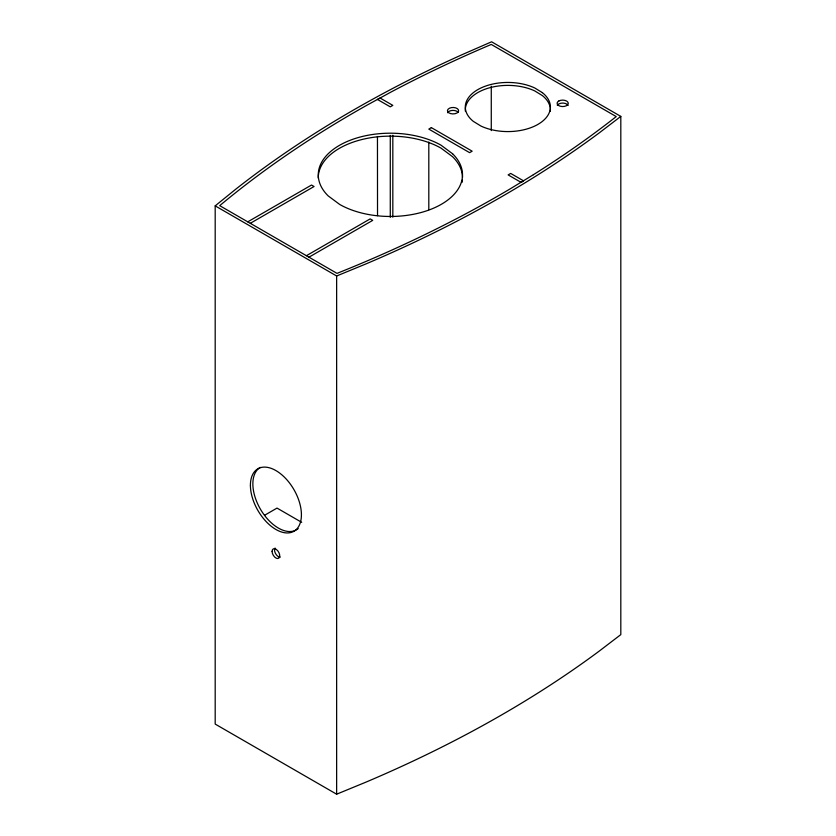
<?xml version="1.0" encoding="UTF-8"?>
<svg xmlns="http://www.w3.org/2000/svg" width="836" height="836" viewBox="0 0 836 836"><rect width="100%" height="100%" fill="white"/><g stroke="black" fill="none" stroke-linecap="round" stroke-linejoin="round"><path stroke-width="1.25" d="M215.186 205.865L235.836 189.135A1180.192 681.382 0 0 1 463.134 54.215L491.599 41.8L620.814 116.403L620.814 634.618L599.308 651.045A1180.192 681.382 0 0 1 365.614 782.277L336.636 794.2L215.186 724.08L215.186 205.865L336.636 275.985L365.614 264.061A1180.192 681.382 0 0 0 599.308 132.84L620.814 116.403M377.527 99.494L380.077 98.021L392.826 105.378L390.276 106.851L377.454 99.453M247.759 221.843L311.514 185.038L314.064 186.512L250.309 223.316M306.415 255.701L370.16 218.896L372.71 220.37L308.965 257.174M520.88 182.258L523.514 180.827L520.964 182.3L508.131 174.902L510.681 173.428L523.44 180.785M264.782 515.154L277.019 508.089L301.702 522.333M491.275 86.223L491.275 130.604M428.805 142.099L428.805 209.669M392.826 135.275L392.826 217.151M390.276 135.442L390.276 217.318M377.454 136.477L377.527 215.667M336.636 275.985L336.636 794.2M298.18 528.592A36.063 20.816 60 0 1 261.302 510.65A36.063 20.816 60 0 1 260.33 467.387M280.279 557.1A5.413 3.125 60 0 1 275.661 553.735A5.413 3.125 60 0 1 275.054 548.05M465.349 111.157A42.552 24.568 0 0 1 488.684 88.031A42.552 24.568 0 0 1 534.768 90.925L542.376 95.597A42.552 24.568 0 0 1 550.339 111.345M557.309 105.378A5.591 3.229 0 0 1 557.894 104.604L558.814 103.946A5.591 3.229 0 0 1 568.104 105.514M462.412 179.907A72.126 41.643 0 0 1 462.078 182.332M318.265 178.058A72.126 41.643 0 0 1 362.333 139.424A72.126 41.643 0 0 1 441.032 148.139L452.6 156.719A72.126 41.643 0 0 1 462.507 177.493M447.657 112.745A5.591 3.229 0 0 1 452.401 110.436A5.591 3.229 0 0 1 457.919 112.076M457.825 112.358L456.916 113.017A5.591 3.229 0 0 1 447.751 111.742A5.591 3.229 0 0 1 453.614 107.489A5.591 3.229 0 0 1 457.825 112.358M558.814 100.999L557.894 101.658A5.591 3.229 0 0 0 562.074 106.538A5.591 3.229 0 0 0 567.968 102.295A5.591 3.229 0 0 0 558.814 100.999M533.399 174.703L510.995 188.382A1176.722 679.375 0 0 1 337.012 273.372L219.711 205.656A1176.722 679.375 0 0 1 366.92 105.211L390.611 92.263A1176.722 679.375 0 0 1 491.275 44.444L616.226 116.58A1176.722 679.375 0 0 1 533.399 174.703M431.355 127.626L428.805 129.099L469.602 152.654L472.152 151.18L431.355 127.626M542.376 92.65L534.768 87.989A42.552 24.568 0 0 0 478.683 89.128A42.552 24.568 0 0 0 473.333 121.377L480.94 126.048A42.552 24.568 0 0 0 537.025 124.898A42.552 24.568 0 0 0 542.376 92.65M452.6 153.772L441.032 145.192A72.126 41.643 0 0 0 346.094 141.974A72.126 41.643 0 0 0 328.172 195.896L339.74 204.475A72.126 41.643 0 0 0 434.678 207.694A72.126 41.643 0 0 0 452.6 153.772M250.413 485.308A36.063 20.816 60 0 0 288.66 532.898A36.063 20.816 60 0 0 288.66 481.891A36.063 20.816 60 0 0 250.413 485.308M272.087 551.384A5.413 3.125 60 0 0 277.824 558.521A5.413 3.125 60 0 0 277.824 550.872A5.413 3.125 60 0 0 272.087 551.384"/></g></svg>
